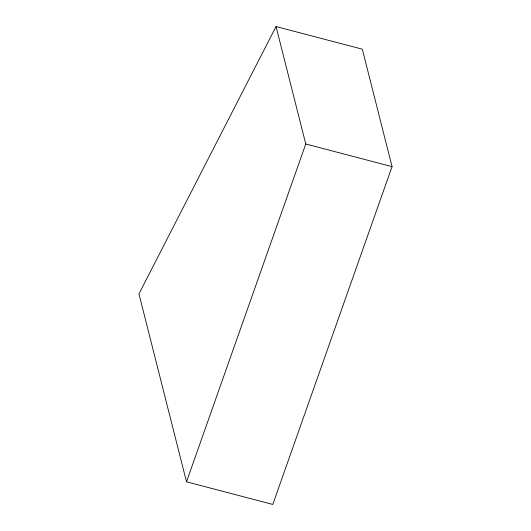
<?xml version="1.0" encoding="UTF-8"?>
<svg xmlns="http://www.w3.org/2000/svg" width="531" height="531" viewBox="0 0 531 531"><rect width="100%" height="100%" fill="white"/><g stroke="black" fill="none" stroke-linecap="round" stroke-linejoin="round"><path stroke-width="0.8" d="M186.5 481.803L305.77 143.994L276.047 26.55L362.334 49.197L392.051 166.641L272.781 504.45L186.5 481.803L138.949 293.895L276.047 26.55M305.77 143.994L392.051 166.641"/></g></svg>
